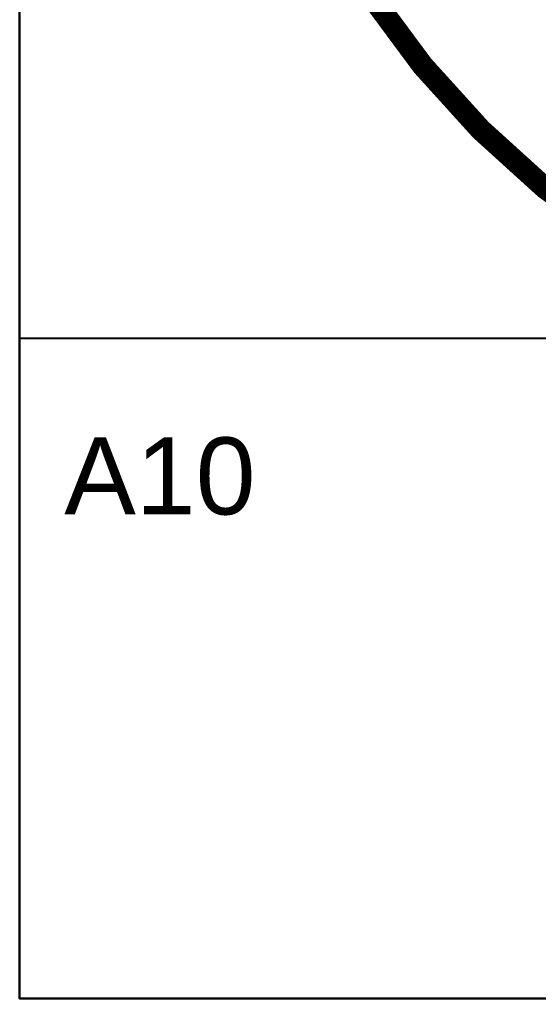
# Model space of a CAD drawing. Header units: millimetres. Extents: x 0 to 6090, y -6000 to 101.
# Drawn here: x 0 to 472, y -6000 to -5111 of the extents above; entities that cross this region are included whole.
import ezdxf

# ---------------------------------------------------------------- set-up
doc = ezdxf.new("R2010")
doc.units = ezdxf.units.MM
doc.layers.add('high_way', color=7, linetype='Continuous', lineweight=40)
doc.styles.get("Standard").update_dxf_attribs({"font": 'arial.ttf'})

# ---------------------------------------------------------------- blocks, each defined once
blk = doc.blocks.new('*U1')
at = {"layer": 'Defpoints'}
blk.add_line((0, 3000), (0, -3000), dxfattribs=at)
blk = doc.blocks.new('*U2')
at = {"layer": 'Defpoints', "color": 0, "linetype": 'ByBlock', "lineweight": -2, "transparency": 16777216}
for p in [(1.224646799147353e-15, 20), (6.123233995736766e-16, 10), (0, 0)]:
    blk.add_blockref('*U1', p, dxfattribs=at)
blk = doc.blocks.new('*U3')
at = {"layer": 'Defpoints'}
blk.add_line((-3000, 0), (3000, 0), dxfattribs=at)
blk = doc.blocks.new('*U4')
at = {"layer": 'Defpoints', "color": 0, "linetype": 'ByBlock', "lineweight": -2, "transparency": 16777216}
for p in [(3.673940397442059e-14, 600), (10.00000000000004, 600), (20.00000000000004, 600), (30.00000000000004, 600), (40.00000000000004, 600), (50.00000000000004, 600), (60.00000000000004, 600), (70.00000000000004, 600), (80.00000000000004, 600), (90.00000000000004, 600), (0, 0), (10, 0), (20, 0), (30, 0), (40, 0), (50, 0), (60, 0), (70, 0), (80, 0), (90, 0)]:
    blk.add_blockref('*U3', p, dxfattribs=at)

msp = doc.modelspace()

# ---------------------------------------------------------------- linework, layer by layer
at = {"layer": 'Defpoints'}
msp.add_lwpolyline([(0, 0), (5999.999999999999, 0), (5999.999999999999, -6000), (0, -6000)], close=True, dxfattribs=at)
at = {"layer": 'high_way', "const_width": 20}
msp.add_lwpolyline([(1345, -5445), (984.9999999999991, -5445, -0.4142135623730951), (184.9999999999991, -4645), (184.9999999999994, -4298)], format="xyb", dxfattribs=at)

# ---------------------------------------------------------------- block references
at = {"layer": 'Defpoints'}
for name, p in [('*U2', (0, -3000)), ('*U4', (3000, -6000))]:
    msp.add_blockref(name, p, dxfattribs=at)

# ---------------------------------------------------------------- texts
at = {"layer": 'Defpoints', "insert": (40.56248775329732, -5490.255948573513), "char_height": 70, "attachment_point": 1}
msp.add_mtext_dynamic_manual_height_columns('A10', width=115.5747897196561, gutter_width=12.5, heights=[0], dxfattribs=at)

doc.saveas('drawing.dxf')
